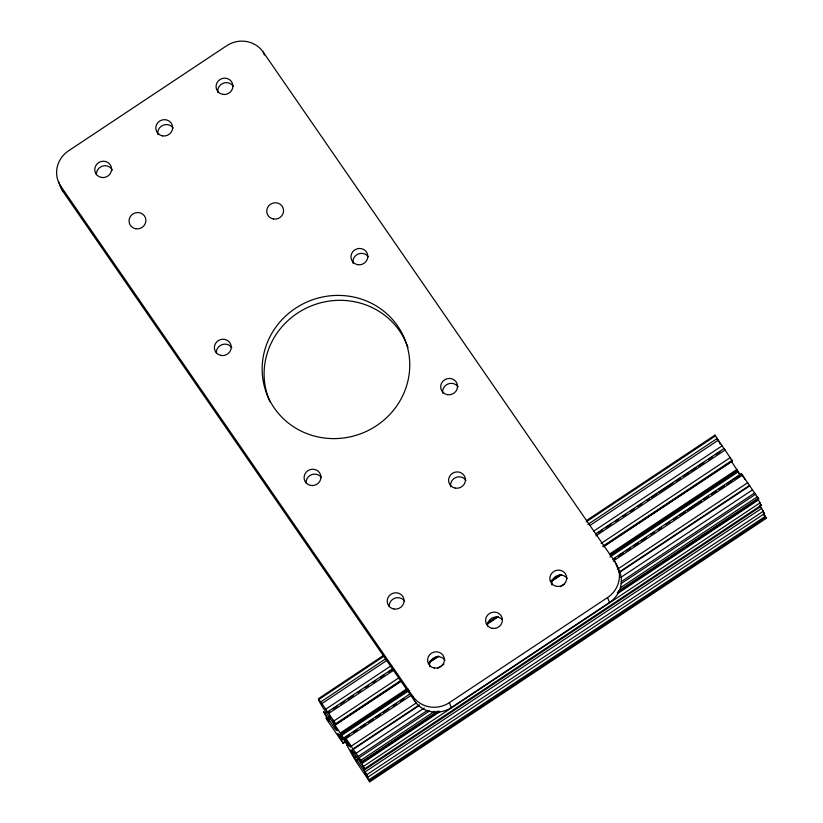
<?xml version="1.0" encoding="UTF-8"?>
<svg xmlns="http://www.w3.org/2000/svg" width="823" height="823" viewBox="0 0 823 823"><rect width="100%" height="100%" fill="white"/><g stroke="black" fill="none" stroke-linecap="round" stroke-linejoin="round"><path stroke-width="1.23" d="M346.956 745.113L347.913 746.173L340.732 734.867L340.156 734.301L342.831 739.352L337.78 733.293L343.325 743.395L342.954 743.025L326.844 719.724L326.011 717.965L328.922 721.318L323.511 711.628L335.115 728.972L335.825 729.816L335.835 728.736L337.296 730.711L332.574 721.956L325.404 711.484C317.03 698.686 314.489 691.948 327.472 711.957L392.694 668.739M715.526 436.56L714.93 435.141L732.388 460.942L604.092 546.071M318.378 698.727L383.58 655.396M586.665 520.434L714.92 435.161M318.964 699.427L384.166 656.096M586.182 521.844L715.516 435.892M320.713 701.957L385.915 658.626M587.931 524.374L717.265 438.422M321.814 703.644L387.016 660.313M590.101 525.352L718.366 440.11M325.394 709.447L391.666 665.406M593.681 531.154L721.946 445.912M324.704 713.13L326.844 711.71M595.77 533.777L724.034 448.535M327.667 712.533L329.807 711.113M333.017 708.984L337.296 706.144M340.496 704.004L344.775 701.165M347.985 699.036L353.324 695.486M357.604 692.647L360.803 690.507M365.083 687.668L368.293 685.538M372.562 682.699L375.772 680.57M380.051 677.73L384.32 674.881M388.6 672.041L392.869 669.202M598.095 532.82L602.374 529.981M605.574 527.852L610.923 524.292M615.192 521.453L618.402 519.323M622.682 516.484L625.881 514.354M630.161 511.515L634.44 508.665M637.64 506.536L641.919 503.697M647.259 500.147L649.398 498.728M651.538 497.308L656.877 493.749M659.017 492.329L672.916 483.101M676.125 480.971L680.395 478.122M683.604 475.992L688.944 472.443M691.083 471.023L696.433 467.474M698.562 466.055L703.912 462.495M708.192 459.656L712.461 456.816M715.671 454.687L719.94 451.848M327.544 711.998L328.665 713.469L393.857 670.138M595.873 535.886L725.207 449.944M327.585 717.605L329.725 716.185M327.935 718.479L330.054 717.018M328.603 719.559L330.743 718.129M328.665 713.469L333.871 721.02L399.073 677.689M601.088 543.437L730.423 457.485M347.388 736.616L344.24 739.023L334.231 723.942L332.441 719.847L335.835 724.477L335.589 723.808L400.791 680.477M429.657 661.301L437.136 656.332M487.37 622.949L496.989 616.55M550.433 581.038L560.052 574.639M602.806 546.225L732.141 460.283M335.815 724.363L401.017 681.033M428.804 662.566L438.422 656.178M486.527 624.215L497.215 617.106M551.719 580.884L560.278 575.195M335.033 725.186L401.305 681.146M429.092 662.669L438.71 656.281M486.815 624.318L498.573 616.499M552.017 580.987L561.636 574.598M603.321 546.894L731.585 461.652L740.381 474.943M340.311 733.026L406.572 688.985M437.579 668.379L443.988 664.12M560.494 586.696L564.773 583.857M609.658 554.023L736.852 469.491M340.866 733.941L408.208 689.19M610.224 554.939L737.418 470.406M340.989 734.239L408.331 689.489M610.347 555.237L737.542 470.705M341.679 735.351L409.021 690.6M609.966 557.058L738.231 471.826M344.292 738.828L350.382 747.222L344.858 737.233L410.049 693.902M613.135 558.94L741.379 473.585L758.693 499.026L756.821 496.866M341.36 739.939L343.5 738.519M343.829 738.468L349.168 734.918M353.448 732.079L356.657 729.95M360.927 727.1L365.206 724.261M368.416 722.131L372.685 719.292M375.895 717.162L380.175 714.323M383.374 712.183L388.723 708.634M392.993 705.795L396.202 703.665M400.482 700.826L403.681 698.696M613.186 559.465L615.316 558.045M618.526 555.916L622.805 553.077M626.005 550.947L630.284 548.097M633.494 545.968L637.763 543.129M640.973 540.999L646.312 537.45M650.592 534.611L653.801 532.471M658.071 529.631L661.28 527.502M665.56 524.663L669.829 521.823M673.039 519.694L677.319 516.844M679.448 515.424L684.798 511.875M686.938 510.455L700.826 501.217M704.035 499.088L708.315 496.248M711.514 494.119L715.794 491.28M719.004 489.15L724.343 485.591M726.483 484.171L731.822 480.622M733.962 479.202L739.311 475.653M346.144 737.079L349.353 734.939M353.623 732.1L356.832 729.97M361.102 727.131L365.381 724.291M370.731 720.742L372.86 719.312M378.21 715.763L380.349 714.343M393.168 705.825L396.377 703.686M400.657 700.846L403.856 698.717M618.701 555.947L622.98 553.097M628.319 549.548L630.459 548.128M635.809 544.579L637.938 543.159M643.288 539.6L646.497 537.47M650.767 534.631L653.976 532.502M658.246 529.662L661.455 527.533M679.623 515.455L684.973 511.906M689.252 509.056L692.452 506.927M696.731 504.088L701.001 501.248M704.21 499.119L708.49 496.279M711.689 494.139L715.969 491.3M719.179 489.171L724.518 485.621M728.797 482.782L731.997 480.653M736.276 477.803L739.486 475.673M344.858 737.233L346.02 738.632L411.222 695.301M613.238 561.049L742.572 475.097M343.088 742.737L345.218 741.317M343.304 743.292L346.514 741.163M346.02 738.632L351.236 746.173L416.438 702.852M617.384 569.31L747.778 482.648M763.59 513.418L766.326 518.264L369.774 781.799L364.599 772.848L367.953 777.241L366.605 774.001L356.04 759.279L350.835 749.784L352.306 751.78L352.337 750.699L353.046 751.543L364.651 768.898L359.198 759.207L362.151 762.53L361.626 761.306L352.954 748.971L419.226 704.93M619.102 572.098L749.506 485.436M353.139 749.434L419.411 705.393M619.287 572.561L749.691 485.899M353.108 753.765L355.248 752.335M355.803 753.508L424.215 708.037M620.881 577.345L752.356 489.973M355.073 757.664L357.203 756.244M358.242 756.419L427.713 710.239M621.18 581.676L754.784 492.884M359.178 757.695L429.729 710.815M621.056 583.661L755.73 494.16M356.719 760.287L358.849 758.868M360.927 760.226L434.678 711.216M620.665 587.612L757.479 496.691M60.943 186.461L412.858 696.34A26.501 25.42 -21.6 0 0 449.358 702.667L607.539 597.549A26.501 25.42 -21.6 0 0 615.1 561.944L263.185 52.055A26.501 25.42 -21.6 0 0 226.685 45.728L68.504 150.846A26.501 25.42 -21.6 0 0 60.943 186.461L62.887 191.368L414.802 701.258A26.501 25.42 -21.6 0 0 451.302 707.585L609.483 602.467A26.501 25.42 -21.6 0 0 618.742 569.722M361.791 761.625L437.682 711.185M618.32 591.14L758.343 498.09M361.894 762.335L438.854 711.195M617.353 592.57L740.268 510.888M742.408 509.458L758.497 498.872M362.12 762.458L439.081 711.319M617.579 592.694L758.672 498.933M361.914 763.487L439.945 711.638M617.373 593.722L758.456 499.962L761.193 505.363L759.999 503.851M363.632 766.285L760.185 502.75M364.63 768.785L761.172 505.26M364.064 770.163L760.606 506.629L764.505 513.717L763.312 512.204M365.217 771.84L761.769 508.305M366.945 774.628L763.487 511.104M367.932 777.138L764.485 513.603M368.827 779.854L765.38 516.319M369.445 780.955L765.997 517.43M732.305 460.901L731.184 459.44M369.774 781.85C354.857 759.608 356.441 763.034 346.874 745.113M766.264 518.264L765.832 517.698M737.285 471.332L739.887 474.85M759.927 505.672L760.606 506.629M745.082 479.562L741.955 474.881M763.991 515.033L765.74 517.564M351.236 746.173L352.954 748.971M333.871 721.02L335.589 723.808M763.806 514.756L763.322 514.036M716.473 438.103L718.86 441.972M719.683 443.309L720.074 444.05M741.739 474.511L741.4 473.698M615.1 561.944L617.044 566.862A26.501 25.42 -21.6 0 1 618.217 568.744M607.539 597.549L609.483 602.467M263.185 52.055L264.348 55.007M449.358 702.667L451.302 707.585M412.858 696.34L414.802 701.258M269.954 401.747A74.204 71.179 -21.6 0 1 311.876 305.662A74.204 71.179 -21.6 0 1 407.971 347.522M216.326 353.016A8.477 8.137 -21.6 0 1 231.798 347.635M487.525 625.892A8.477 8.137 -21.6 0 1 502.328 619.668M450.675 486.753A8.477 8.137 -21.6 0 1 466.003 480.313M429.668 666.651A8.477 8.137 -21.6 0 1 444.996 660.2M62.887 191.368A26.501 25.42 -21.6 0 1 59.03 182.233M353.046 263.309A8.477 8.137 -21.6 0 1 368.385 256.858M96.404 174.61A8.477 8.137 -21.6 0 1 112.412 170.135M217.858 92.588A8.477 8.137 -21.6 0 1 233.187 86.137M306.043 483.008A8.477 8.137 -21.6 0 1 321.515 477.618M442.764 393.291A8.477 8.137 -21.6 0 1 458.102 386.851M551.924 584.978A8.477 8.137 -21.6 0 1 567.263 578.538M389.166 606.561A8.477 8.137 -21.6 0 1 404.638 601.181M157.882 134.499A8.477 8.137 -21.6 0 1 173.211 128.059M447.393 394.68A8.477 8.137 -21.6 0 0 457.115 383.827A8.477 8.137 -21.6 0 0 442.805 381.347A8.477 8.137 -21.6 0 0 447.393 394.68M320.98 437.507A74.204 71.179 -21.6 0 0 406.027 342.605A74.204 71.179 -21.6 0 0 280.849 320.919A74.204 71.179 -21.6 0 0 320.98 437.507M357.676 264.687A8.477 8.137 -21.6 0 0 367.397 253.844A8.477 8.137 -21.6 0 0 353.088 251.365A8.477 8.137 -21.6 0 0 357.676 264.687M221.089 355.464A8.477 8.137 -21.6 0 0 230.81 344.611A8.477 8.137 -21.6 0 0 216.5 342.131A8.477 8.137 -21.6 0 0 221.089 355.464M310.806 485.447A8.477 8.137 -21.6 0 0 320.528 474.604A8.477 8.137 -21.6 0 0 306.218 472.124A8.477 8.137 -21.6 0 0 310.806 485.447M101.455 177.459A8.477 8.137 -21.6 0 0 111.177 166.616A8.477 8.137 -21.6 0 0 96.867 164.137A8.477 8.137 -21.6 0 0 101.455 177.459M273.431 219A8.477 8.137 -21.6 0 0 283.153 208.157A8.477 8.137 -21.6 0 0 268.843 205.678A8.477 8.137 -21.6 0 0 273.431 219M135.754 228.763A8.477 8.137 -21.6 0 0 145.476 217.92A8.477 8.137 -21.6 0 0 131.176 215.441A8.477 8.137 -21.6 0 0 135.754 228.763M222.776 94.388A8.477 8.137 -21.6 0 0 232.498 83.545A8.477 8.137 -21.6 0 0 218.188 81.066A8.477 8.137 -21.6 0 0 222.776 94.388M556.554 586.367A8.477 8.137 -21.6 0 0 566.275 575.514A8.477 8.137 -21.6 0 0 551.966 573.034A8.477 8.137 -21.6 0 0 556.554 586.367M393.929 609.01A8.477 8.137 -21.6 0 0 403.651 598.156A8.477 8.137 -21.6 0 0 389.341 595.677A8.477 8.137 -21.6 0 0 393.929 609.01M434.297 668.029A8.477 8.137 -21.6 0 0 444.009 657.186A8.477 8.137 -21.6 0 0 429.709 654.707A8.477 8.137 -21.6 0 0 434.297 668.029M455.304 488.142A8.477 8.137 -21.6 0 0 465.016 477.289A8.477 8.137 -21.6 0 0 450.716 474.809A8.477 8.137 -21.6 0 0 455.304 488.142M492.288 628.33A8.477 8.137 -21.6 0 0 502.009 617.487A8.477 8.137 -21.6 0 0 487.7 615.007A8.477 8.137 -21.6 0 0 492.288 628.33M162.512 135.888A8.477 8.137 -21.6 0 0 172.223 125.045A8.477 8.137 -21.6 0 0 157.923 122.565A8.477 8.137 -21.6 0 0 162.512 135.888"/></g></svg>
